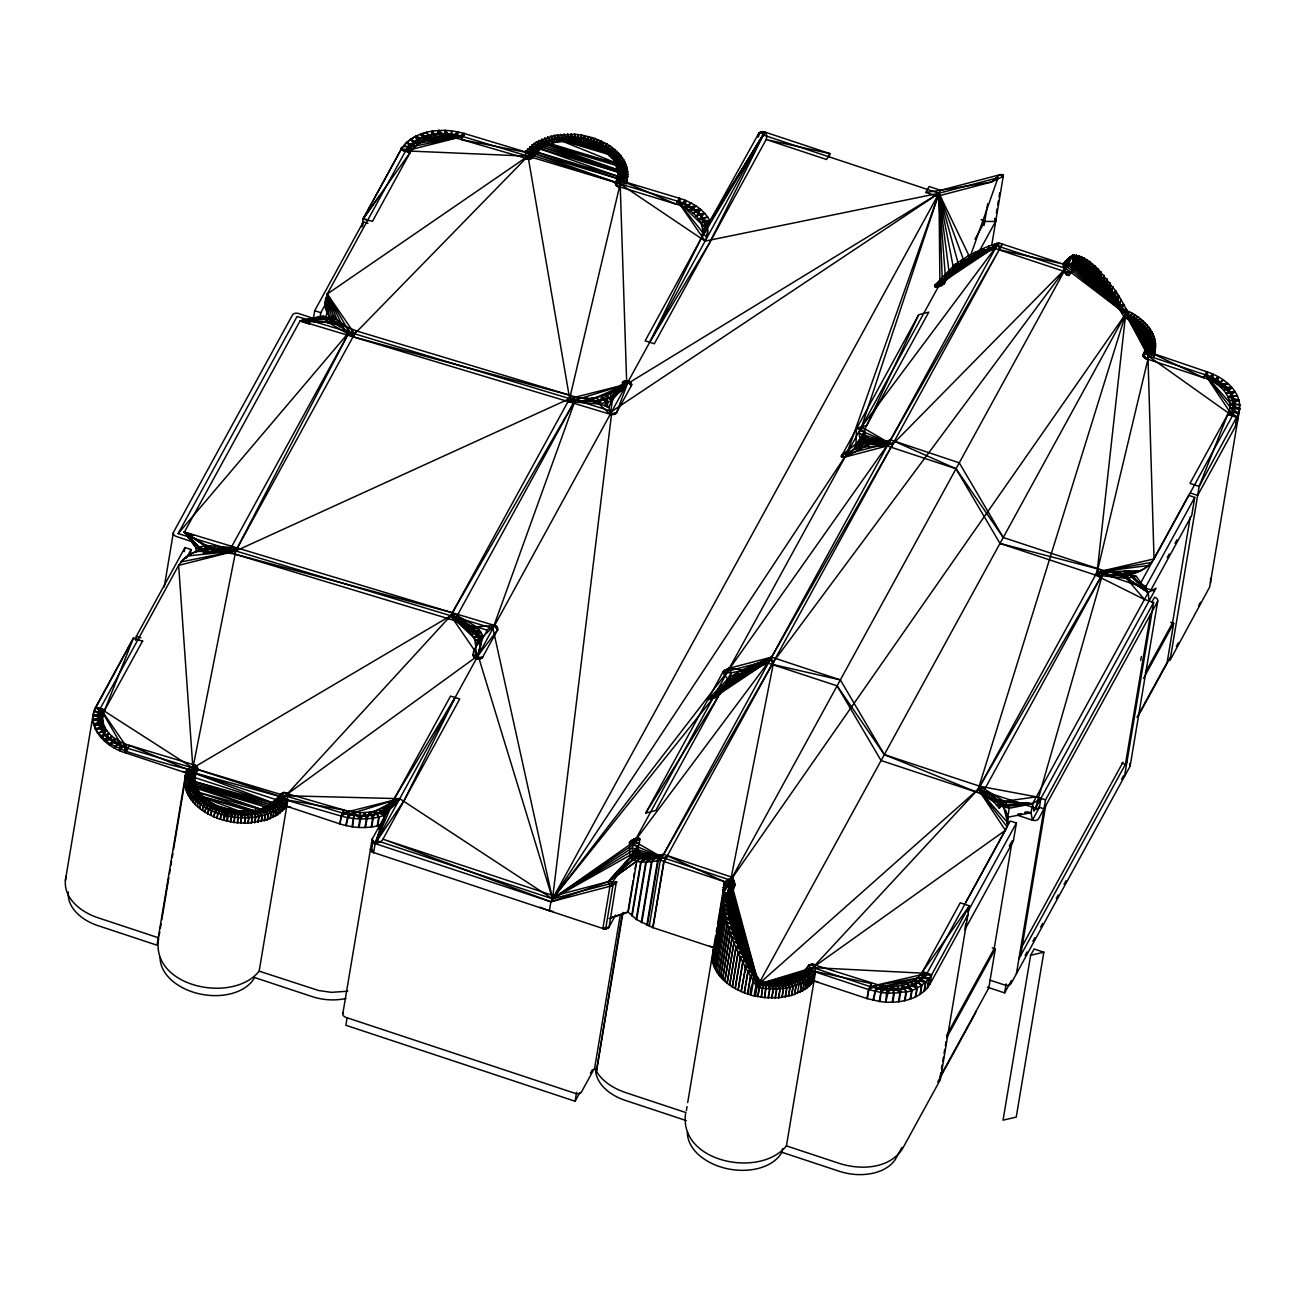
<?xml version="1.0" encoding="UTF-8"?>
<svg xmlns="http://www.w3.org/2000/svg" width="1305" height="1305" viewBox="0 0 1305 1305"><rect width="100%" height="100%" fill="white"/><g stroke="black" fill="none" stroke-linecap="round" stroke-linejoin="round"><path stroke-width="1.5" d="M817.892 981.8L814.026 981.001L805.103 989.369L791.744 995.389L778.791 997.754L764.6 997.591L754.192 995.829L755.905 985.552L755.97 974.623C741.24 948.115 724.764 915.621 734.731 884.904M712.187 959.73L723.215 893.778L1073.167 254.899L1079.48 268.977L1074.243 254.883L1081.356 269.221L1078.762 255.764L1083.346 269.727L1078.99 255.829L1085.417 270.51L1081.519 256.808L1087.554 271.554L1086.608 259.548L1089.773 272.859L1086.853 259.695L1092.04 274.425L1092.22 263.626L1094.373 276.236L1092.481 263.838L1096.722 278.275L1095.368 266.367L1099.12 280.559L1098.288 269.156L1101.518 283.055L1103.916 275.257L1103.932 285.779L1106.868 278.797L1106.346 288.699L1107.129 279.139L1108.744 291.798L1110.066 282.94L1111.126 295.06L1115.579 290.77L1113.475 298.502L1115.84 291.162L1118.646 295.534L1115.775 302.091L1115.84 291.162L1098.027 268.895L1089.381 261.44L1081.29 256.694L1073.167 254.899L1069.676 257.248L1063.02 264.018L1064.13 271.391L1066.054 274.001L1068.811 275.437L1073.02 270.739L1079.48 268.977L1085.417 270.51L1092.04 274.425L1099.12 280.559L1108.744 291.798L1124.045 316.936L1133.409 322.727L1140.244 329.561L1143.686 335.206L1145.774 343.019L1145.382 348.794L1143.066 355.58M290.607 807.077L286.741 806.278L278.047 814.516L267.443 819.719L247.771 823.243L234.15 822.476L223.514 820.225L224.378 808.496C211.753 804.647 198.246 796.246 195.326 782.429C192.227 776.818 199.91 771.043 196.778 766.247M1073.02 270.739L1073.167 254.899L1077.685 269.009M196.468 765.986L194.527 765.007L186.909 769.624L186.338 773L125.737 752.92C107.026 747.7 85.102 728.043 95.657 707.065L133.502 637.998L142.62 641.342M763.148 984.932L758.613 984.117L730.637 880.255L661.945 857.303L632.387 850.86L552.521 898.835L399.721 798.66C387.797 816.995 361.909 818.61 342.628 813.08L127.629 748.32C110.99 744.274 90.812 727.048 100.273 708.452L178.638 565.359C190.579 547.023 216.467 545.425 235.732 550.955L492.964 628.423L552.521 898.835L611.572 883.338L633.317 853.34L632.273 848.005L634.54 841.399L939.926 283.838C952.895 264.311 975.259 253.137 996.89 245.797L1065.745 268.422L1144.485 328.338L1149.884 338.925L1150.194 349.707L1097.13 572.128L978.212 789.231L812.803 967.609C801.743 985.357 777.437 987.983 758.613 984.117C740.343 953.906 720.132 916.289 730.637 880.255L1125.693 313.934C1116.95 298.715 1087.864 244.639 1065.745 268.422L773.783 661.358L661.945 857.303C652.712 858.886 640.2 861.545 633.317 853.34L552.521 898.835L376.754 840.599M98.495 723.737L98.691 712.106L102.133 731.371L100.273 708.452L192.895 767.976L283.886 797.632L450.731 615.715L569.649 398.612L620.169 183.891C634.801 136.65 548.752 121.544 528.019 156.143L354.65 333.852L235.732 550.955L192.895 767.976C178.54 814.532 261.31 829.572 283.886 797.632L191.183 771.956L190.204 780.357L275.322 806.001L190.481 782.494L273.12 807.387L190.97 784.631L265.649 810.878L270.755 808.676L190.97 784.631M187.545 555.946L235.732 550.955C217.119 548.377 194.576 545.881 180.938 561.933L235.732 550.955L349.267 331.959L335.532 323.852L326.968 313.135L327.278 293.984L405.659 150.891C417.6 132.555 443.488 130.957 462.753 136.487L677.752 201.247C694.391 205.277 714.569 222.503 705.124 241.099L620.169 183.891L530.531 152.391L621.881 179.911L620.169 183.891L626.743 384.192C614.818 402.527 588.93 404.142 569.649 398.612L297.067 316.495L178.149 533.598L230.104 549.519L349.267 331.959L327.278 293.984L528.019 156.143L569.649 398.612L235.732 550.955L178.638 565.359L192.895 767.976L191.183 771.956L277.378 804.516L283.886 797.632M195.668 552.39L196.435 547.741L206.288 545.523L208.474 552.015L196.435 547.741L184.38 532.032L206.288 545.523L203.254 553.108L218.718 551.428L234.264 553.956L453.912 620.364L462.492 624.85L471.823 633.773L475.069 640.576L476.863 658.65L480.158 658.748L482.507 657.377L497.548 629.956L497.352 627.411M829.197 157.171L829.801 153.582L764.844 132.05L710.312 221.834L645.11 340.866L649.711 342.253L700.459 239.81C709.006 223.171 690.883 207.723 675.974 204.151L616.596 185.881M93.927 711.241L133.502 637.998L103.47 713.101L93.846 711.323L92.883 720.278L96.749 720.409M223.514 820.225C204.918 815.103 183.255 800.536 184.853 778.857M626.596 182.667L626.775 180.09M808.692 965.455L814.418 964.64L815.527 971.997C801.955 989.174 777.013 991.392 756.965 987.118C738.059 956.108 719.12 918.997 724.65 881.772L732.252 877.303L734.666 885.834M752.088 973.873L758.613 984.117L812.803 967.609L870.109 986.596C889.08 992.665 915.099 991.702 927.007 973.383L1005.388 830.29C1014.784 811.563 994.916 793.88 978.212 789.231L758.613 984.117L754.6 978M1154.093 356.118L1155.414 348.19L1145.708 346.885L1155.039 350.507L1145.382 348.794L1154.99 350.719L1144.877 350.654L1206.848 371.795C1222.883 377.015 1240.892 390.048 1239.668 408.808L1209.702 586.956L1170.047 660.297L1199.148 486.422L1227.76 414.403C1236.259 397.634 1218.43 381.81 1203.455 377.667L1146.296 358.728L1143.131 355.906L1146.296 358.728L1153.897 354.259C1160.928 335.287 1143.62 317.686 1127.341 310.933L1118.646 295.534L1118.026 305.794L1123.817 304.342L1120.212 309.628L1126.411 309.122L1122.333 313.543L1127.341 310.933L756.965 987.118L755.465 996.106M1119.641 302.842L1125.693 313.934L1097.13 572.128C1116.085 578.197 1142.12 577.234 1154.028 558.915L1232.393 415.822C1241.805 397.095 1221.937 379.412 1205.233 374.763L1147.927 355.776L1122.072 307.083M1103.932 285.779L1104.177 275.567M102.638 717.098L92.916 719.447L93.764 724.226L97.598 732.284L109.114 743.426L126.014 751.272C122.556 750.098 216.124 781.467 194.527 765.007L129.407 745.4C115.607 741.648 99.017 729.267 103.47 713.101L95.559 707.261L104.922 709.741L142.718 640.771M529.178 159.373L532.146 158.15L541.379 148.281L555.098 142.343L571.704 140.63L588.686 143.371L603.448 150.189L613.725 160.009L617.983 171.363L617.608 177.072L615.308 183.206L616.286 185.62M251.506 823.031L252.632 810.584C266.399 810.845 274.621 799.312 283.886 792.494M119.522 750.522L119.978 741.599L109.587 743.736L109.392 744.878M1190.307 492.98L1197.647 495.411L1235.476 426.344L1237.075 417.143L1227.76 414.403L1189.981 483.388L1199.148 486.422L1238.657 413.489L1239.668 408.808L1230.028 404.11L1239.032 400.439L1229.408 400.553L1238.918 400.015L1228.119 397.03L1235.117 391.745L1226.194 393.572L1231.985 387.618L1223.666 390.277L1231.643 387.226L1220.55 387.161L1227.744 383.376L1216.929 384.322L1218.609 376.982L1212.851 381.761L1213.079 374.209L1208.381 379.559L1207.158 371.909L1203.455 377.667L1153.897 354.259L1144.191 352.481M1003.235 537.513L956.027 468.756L894.463 441.351L887.253 445.951L844.58 457.142L841.399 456.424L918.655 314.782L928.785 312.123L866.667 425.512C857.646 440.699 880.598 444.173 890.581 439.867L959.273 462.835L1003.235 537.513L1103.753 570.579L1119.25 572.128L1129.494 570.742L1126.46 578.343L1144.452 599.468L1153.62 602.502L1124.519 776.377M1144.452 599.468L1095.515 575.081L999.989 543.435L956.027 468.756L887.253 445.951L879.913 441.237L853.372 449.785L841.627 455.396L841.578 456.815L842.524 457.272L841.627 455.396L865.541 436.229M936.974 287.051L935 286.757L934.869 285.175L954.787 264.621L967.755 256.204L982.208 248.88L988.423 251.131L995.258 248.766L1063.02 264.018L998.504 242.828L988.586 246.221L988.423 251.131C968.75 257.003 954.395 271.685 941.003 285.762M1002.501 174.625L1003.317 175.881L991.751 245.014M477.336 658.748C463.895 654.343 487.042 636.449 486.732 630.005L494.595 625.47L496.226 626.27M237.331 822.868L238.472 811.09L224.378 808.496L218 813.407L217.217 818.137M533.68 155.817L525.263 151.869L464.074 133.436L461.285 139.488L534.887 154.153L527.791 148.786L536.273 152.571L529.667 146.927L537.823 151.054L529.846 146.764L539.52 149.635L533.99 143.534L541.379 148.281L534.202 143.387L543.369 147.041L536.649 141.853L545.49 145.883L539.242 140.451L547.725 144.839L544.609 138.134L550.09 143.893L547.611 137.107L552.537 143.061L550.726 136.242L555.098 142.343L553.94 135.508L557.724 141.756L554.234 135.443L560.432 141.283L557.545 134.872L563.189 140.924L560.922 134.448L565.995 140.695L564.364 134.17L568.85 140.597L571.019 134.089L571.704 140.63L571.345 134.105L574.591 140.777L574.852 134.285L554.234 135.443L536.649 141.853L525.263 151.869L526.404 159.096L528.721 159.406L529.618 159.324L461.285 139.488C444.043 134.497 420.846 135.916 410.21 152.391L363.214 218.588L361.811 226.94M764.6 997.591L766.394 982.029L760.26 981.115L755.97 974.623C755.203 979.207 744.764 996.025 754.192 995.829M753.099 981.164L753.719 970.92L747.928 972.372L744.486 992.86L750.783 994.948M368.663 220.724L363.165 218.897L401.173 149.325L410.21 152.391L372.431 221.361L363.214 218.588L401.059 149.504C411.287 132.849 433.309 128.95 451.367 130.859L450.943 137.335L457.81 131.887L464.074 133.436L463.797 135.067M814.026 981.001L866.993 998.553L879.929 1001.555L881.87 986.009L812.575 964.281L808.953 965.227L803.032 972.519L793.146 978.571L780.488 981.866L766.394 982.029L764.926 997.624M995.128 218.653L995.552 221.491L979.125 251.49M203.645 552.977L205.146 545.669L184.38 532.032L494.595 625.47L497.548 629.956L475.95 658.34M1076.005 269.319L1073.167 254.899L1071.715 271.848L1064.13 271.391L999.32 249.907L998.504 242.828L660.314 860.272L649.286 926.224M626.971 176.387L627.721 171.559L617.738 169.438L627.411 169.193L617.298 167.513L626.873 166.844L616.678 165.605L626.09 164.512L615.862 163.712L624.018 160.124L614.883 161.836L622.599 157.889L613.725 160.009L621.001 155.703L612.404 158.215L620.837 155.507L610.903 156.486L619.01 153.386L609.256 154.806L616.988 151.331L607.461 153.191L614.769 149.357L605.52 151.641L610.087 145.85L603.448 150.189L609.843 145.703L601.246 148.803L604.574 142.588L598.913 147.514L601.605 141.119L596.499 146.323L601.328 140.989L593.971 145.23L598.245 139.668L591.361 144.251L595.064 138.477L588.686 143.371L588.734 136.568L585.945 142.62L585.325 135.769L583.156 141.968L584.999 135.704L580.317 141.446L581.541 135.084L578.36 134.627L577.462 141.054L574.852 134.285L578.05 134.594L577.462 141.054L581.541 135.084L595.064 138.477L609.843 145.703L620.837 155.507L626.172 164.724L627.64 176.436L626.155 182.26L618.537 186.86L616.025 185.343M615.503 182.602L615.797 185.065L618.537 186.86L615.503 182.602L626.155 182.26L679.367 198.278C691.895 202.177 704.553 209.534 710.312 221.834L701.911 236.466M1108.744 291.798L1109.805 282.581M103.389 713.672L93.03 715.124L65.38 880.369C63.782 899.292 82.019 912.587 98.152 917.807L158.753 937.887C149.488 986.923 232.779 1004.361 259.157 971.148L287.801 800.014L286.66 792.771L283.446 792.543L344.096 810.062C361.338 815.054 384.535 813.635 395.17 797.176L455.135 697.506L459.719 699.023L382.969 839.164C381.191 843.291 370.93 845.689 372.153 839.213L450.519 696.12L455.135 697.506L404.305 800.177L375.139 843.552L373.622 852.557L603.334 928.654L608.685 927.627L615.666 915.05M97.793 719.805L98.691 712.106L99.947 727.603M195.456 774.795L185.767 773.343L195.456 774.795C176.501 770.048 188.034 792.363 194.054 798.481C202.177 807.143 213.27 812.477 224.639 815.38C246.09 820.519 273.088 818.398 287.801 800.014L344.096 810.062L341.306 816.114L340.001 823.912C353.231 828.104 367.814 828.985 381.174 824.874M354.65 333.852L327.278 293.984L324.815 305.337L326.968 313.135M325.516 309.269L327.278 293.984L344.226 329.627M394.436 805.25L399.721 798.66L285.045 795.724L478.103 655.567C486.683 639.026 470.926 622.828 456.114 617.608L575.293 400.031L626.743 384.192L938.98 193.254L998.031 177.757L969.876 257.542L996.89 245.797L861.561 426.931C851.513 444.238 877.776 447.697 888.966 442.835L892.685 444.271L1065.745 268.422M622.925 173.647L535.686 147.367L532.065 150.63L622.436 177.855L622.925 173.647L537.742 145.866L622.86 171.51L622.094 167.236L542.309 143.191L622.86 171.51L539.944 144.48M1210.534 583.123L1210.616 578.311M969.876 257.542L938.98 193.254L611.882 411.336L552.521 898.835L632.273 848.005L661.945 857.303L654.572 858.592M935.489 286.986L934.641 285.73M1063.852 262.892L1064.13 271.391L1068.811 275.437L1064.13 271.391L1065.533 260.951M631.555 385.089C631.816 382.039 627.982 380.587 625.421 380.978C612.241 395.333 590.969 403.066 571.117 395.594L353.035 336.804L328.436 322.498L323.461 315.826L300.052 320.851L611.18 414.533L616.286 413.13L631.326 385.709L627.819 381.093M370.441 848.674L371.093 850.909L373.622 852.557L370.669 848.071L371.354 851.203L373.622 852.557L370.669 848.071M756.965 987.118L758.27 978.212L755.905 985.552M1065.663 273.561L1064.13 271.391L1065.696 260.788M726.559 686.593L727.766 679.089L731.224 672.809L755.726 667.948L768.237 663.234L837.109 685.843L884.317 754.616L981.36 794.027L993.529 801.629L999.353 808.333L1004.295 801.368L1036.349 796.833L1045.517 799.867L1153.62 602.502M613.856 391.386L610.251 414.289L616.466 412.853L628.357 381.239L629.173 381.549M98.658 710.018L95.657 707.065L104.824 710.312M93.569 724.275L102.573 720.605M103.177 724.161L93.683 724.715L97.484 724.487M95.118 728.679L104.596 726.901L93.764 724.226M95.314 729.104L104.596 726.901M97.484 732.97L106.537 730.262L100.599 737.097M97.745 733.394L106.537 730.262L95.412 728.516M100.942 737.488L109.098 733.459L104.433 740.979M104.857 741.338L112.23 736.444L104.596 740.017M108.919 744.551L115.868 739.168L105.02 740.359M113.975 747.749L119.978 741.599L114.497 748.042M135.655 640.331L136.324 636.334L184.967 547.529L191.085 549.552L190.073 555.538M120.076 750.767L124.464 743.654L125.443 752.822M125.737 752.92L129.407 745.4L195.962 772.952L185.816 773.131L157.253 943.743M164.251 586.973L173.337 532.685M184.299 551.526L184.967 547.529M199.013 547.594L184.38 532.032L205.603 546.42M199.583 547.464L184.38 532.032M204.999 546.501L205.146 545.669M206.141 546.371L206.288 545.523L237.363 547.986L234.264 553.956L452.362 612.746L476.945 627.053L486.732 630.005M184.674 781.434L185.261 777.764L195.016 778.596L185.392 775.643L195.146 776.687L185.424 775.431M185.196 776.736L186.909 769.624L196.647 771.125M159.079 935.881L159.765 931.852M160.433 927.822L161.102 923.81M161.771 919.78L168.834 877.564M169.52 873.534L170.188 869.521M170.857 865.492L171.526 861.479M172.211 857.45L172.88 853.437M173.549 849.408L185.995 775.007M184.755 783.799L185.326 780.096L195.081 780.504L185.245 777.976L195.016 778.596M185.033 785.985L185.62 782.462L195.326 782.429L186.142 784.811L185.604 788.595M185.065 786.197L185.653 782.674L195.326 782.429L185.343 780.325L195.081 780.504M186.354 790.977L186.892 787.143L196.386 786.263L187.855 789.46L187.349 793.342M188.426 795.479L189.046 791.744L197.202 788.155L187.855 789.46M188.54 795.691L189.176 791.956L198.181 790.031L190.465 793.978L189.959 797.991M191.427 800.047L192.063 796.164L199.339 791.858L190.465 793.978M191.574 800.242L192.227 796.36L200.66 793.652L192.063 796.164M193.222 802.232L193.89 798.301L202.161 795.381L192.227 796.36M193.401 802.428L194.054 798.481L202.161 795.381M195.212 804.369L195.897 800.356L203.808 797.061L194.054 798.481M195.407 804.565L196.076 800.536L203.808 797.061M197.61 806.621L198.083 802.33L205.603 798.676L196.076 800.536M199.747 808.399L200.448 804.223L207.544 800.226L202.976 806.017L202.275 810.291M199.975 808.578L200.676 804.386L207.544 800.226L198.295 802.51L205.603 798.676M202.503 810.454L203.221 806.18L209.616 801.694L202.976 806.017M204.934 812.069L205.668 807.713L211.818 803.064L203.221 806.18M205.195 812.216L205.913 807.86L211.818 803.064M207.756 813.733L208.49 809.279L214.151 804.353L205.913 807.86M208.017 813.88L208.767 809.426L214.151 804.353M210.692 815.282L211.459 810.748L216.565 805.544L213.759 816.718M210.97 815.429L211.736 810.878L216.565 805.544L208.767 809.426M214.036 816.848L214.819 812.199L219.093 806.637L214.526 812.085M216.924 818.023L217.707 813.292L221.703 807.616L214.819 812.199M220.186 819.197L220.985 814.369L224.378 808.496L221.279 814.467L220.48 819.295M223.824 820.307L227.119 809.247L226.907 821.106M227.217 821.188L229.908 809.899L231.213 816.734L230.349 821.84M313.363 318.681L314.701 310.688L363.345 221.866L367.928 223.383M230.675 821.905L232.747 810.421L231.213 816.734M233.823 822.427L235.601 810.813L238.211 817.582M234.15 822.476L235.601 810.813L231.523 816.8M319.807 318.697L320.802 312.711L325.679 303.82M237.641 822.9L238.472 811.09L252.632 810.584L258.83 816.424L257.852 822.199M323.363 316.463L336.119 318.991L347 327.131L356.428 330.932L571.117 395.594L568.034 401.565L599.109 404.028L611.36 401.075L628.357 381.239L629.565 381.761M328.289 323.346L333.395 315.5L331.829 318.355L324.602 317.816L324.766 318.926L328.224 319.072M324.766 318.926L331.829 318.355L327.963 323.02M240.821 823.145L241.36 811.237L241.148 823.161M325.728 320.165L331.829 318.355L327.62 322.629M244.312 823.276L245.226 817.811L244.214 811.27L242.045 817.778M244.639 823.276L245.552 817.811L244.214 811.27L248.7 817.697L247.771 823.243M248.097 823.227L249.027 817.68L247.069 811.172L252.142 817.419L251.196 823.047M254.557 822.705L255.519 816.995L252.632 810.584L255.829 816.963L254.867 822.672M258.162 822.15L259.124 816.375L255.34 810.111L262.044 815.707L261.065 821.546M342.35 325.679L342.562 324.456L328.436 322.498L300.052 320.851L324.602 317.816M261.359 821.481L262.338 815.641L260.527 808.806L268.178 813.831L267.182 819.801M362.676 225.863L363.345 221.866M264.181 820.747L265.176 814.842L260.527 808.806L265.453 814.76L264.458 820.666M267.443 819.719L268.455 813.733L262.974 807.974L271.065 812.689L270.053 818.724M270.314 818.61L271.326 812.575L267.574 805.984L274.066 811.286L273.039 817.37M272.794 817.485L273.822 811.416L267.574 805.984M275.388 816.131L276.415 810.014L269.711 804.842L274.066 811.286M275.616 816L276.644 809.883L269.711 804.842L278.862 808.48L277.818 814.646M278.047 814.516L279.074 808.35L271.685 803.586L281.13 806.849L273.544 802.249L281.325 806.702L280.086 813.048M282.174 811.335L283.218 805.103L275.241 800.813L281.325 806.702M282.353 811.172L283.397 804.94L275.241 800.813L285.11 803.26L276.791 799.296L285.273 803.081L284.066 809.508M285.762 807.583L286.953 801.139L278.177 797.714L285.273 803.081M404.648 151.07C393.099 147.775 411.254 142.881 412.233 149.814M403.702 145.85L412.331 149.227L406.736 142.376L403.424 146.209M406.687 142.718L414.876 147.025M407.046 142.392L410.716 139.211L418.089 144.561M411.075 139.341L418.204 143.909L415.333 136.487L410.651 139.619M410.113 152.946L401.059 149.504M426.115 139.912L420.406 134.79L421.042 134.007L426.115 139.912L415.822 136.242L415.251 136.96M421.809 142.441L415.822 136.242M420.944 134.594L426.148 132.441L430.65 138.509L432.151 131.201L435.495 137.547L438.431 130.533L440.552 137.025L439.067 130.484L445.723 136.96L445.511 130.435L450.943 137.335L452.003 130.94L457.81 131.887L456.114 138.183L464.074 133.436M432.151 131.201L432.624 131.952M438.268 131.495L438.431 130.533M438.904 131.479L439.067 130.484M444.695 131.528L444.875 130.418L445.723 136.96M445.331 131.577L445.511 130.435M340.001 823.912L341.013 816.033L344.096 810.062M345.629 825.494L349.283 811.384L341.306 816.114L278.177 797.714L286.806 801.319M346.249 825.641L349.283 811.384M464.107 135.165L464.384 133.518L461.285 139.488M352.024 826.75L354.438 812.216L359.87 819.132L358.483 827.419M352.644 826.832L354.438 812.216L347.57 817.68L341.306 816.114M359.12 827.452L360.506 819.149L359.658 812.607L359.87 819.132L373.23 818.349L384.877 815.348L379.282 809.638L384.339 815.543L383.752 819.083M364.911 827.517L366.314 819.067L364.829 812.542L360.506 819.149M365.531 827.5L366.95 819.034L369.886 812.004L373.23 818.349L371.795 826.962M371.191 827.044L372.626 818.447L369.886 812.004M342.84 1013.561L372.153 839.213L375.139 843.552L550.889 901.804L610.446 886.16L616.629 882.017L608.13 881.707L554.136 895.883L382.969 839.164L550.889 901.804L608.13 881.707L645.274 855.003L652.892 855.705L663.56 854.335L732.252 877.303L734.552 883.208L734.454 886.552L732.252 877.303L724.177 883.028M371.99 851.741L373.622 852.557L371.354 851.203L372.839 842.296L372.153 839.213M377.21 825.983L378.662 817.256L374.731 811.041L373.23 818.349M377.781 825.853L379.233 817.109L374.731 811.041L384.339 815.543M347.048 1018.079L345.858 1025.273L575.097 1101.241L579.893 1092.497M378.825 829.376L379.494 825.364M626.938 172.472L627.444 169.405L617.738 169.438M626.106 184.136L626.694 180.808L617.102 178.916L627.248 178.736L617.608 177.072L627.297 178.54L617.918 175.18L627.803 174.12L618.048 173.288L627.738 171.771L617.983 171.363L627.721 171.559M626.775 180.302L627.819 173.891L618.048 173.288M626.465 183.418L627.672 176.224L617.918 175.18L627.64 176.436M605.096 406.279L605.683 402.788L601.752 396.573L600.251 403.881L596.907 397.536L599.109 404.028L610.251 414.289L608.897 406.981L617.412 388.678L628.357 381.239L629.956 382.006M605.667 406.149L606.254 402.658L601.752 396.573L607.983 402.119L607.102 407.388M610.773 404.615L611.36 401.075L606.287 395.17L607.983 402.119M553.255 911.559L549.389 910.792L550.889 901.804L940.611 190.302L999.663 174.805L1002.974 174.854M603.807 928.752L602.877 928.524L609.941 886.307L608.13 881.707L637.688 848.495C640.69 840.192 640.983 835.037 632.142 840.224M575.097 1101.241L576.614 1092.236M343.068 1012.957A4.894 3.279 9.5 0 0 346.037 1017.427L575.293 1093.394A4.894 3.279 9.5 0 0 581.492 1091.959L594.672 1067.914L620.25 915.082M622.273 913.696L596.434 1071.275L623.023 912.423M715.629 935.734L713.623 947.724L652.728 927.545L636.677 919.601L627.884 911.82L633.088 880.712M633.741 876.83L634.393 872.931M635.046 869.048L635.698 865.15M631.685 840.518L629.483 842.72L629.809 857.956L636.742 861.365L628.227 912.211L609.158 918.541M758.026 137.172C757.357 129.146 769.379 129.831 766.182 139.505L654.294 343.77L649.711 342.253L709.708 242.616L764.844 132.05L762.479 131.756M758.694 136.373L759.282 132.833L764.844 132.05L375.139 843.552L374.258 843.226M631.718 915.702L640.706 862.018L645.274 855.003L640.086 852.54L637.688 848.495M632.126 916.061L641.179 862.05L648.813 855.574L640.706 862.018L636.742 861.365M636.204 919.275L645.763 862.197L652.892 855.705L640.706 862.018M636.677 919.601L646.285 862.181L652.892 855.705M641.261 922.472L651.407 861.822L657.459 855.379L657.573 860.876L646.791 925.245M641.783 922.765L651.994 861.74L657.459 855.379L646.285 862.181L641.179 862.05M647.362 925.49L658.193 860.762L662.418 854.596L657.573 860.876L646.285 862.181M652.728 927.545L663.756 861.594L667.442 855.819L724.65 881.772L717.636 923.744M653.022 927.643L664.049 861.692L667.442 855.819L657.573 860.876M730.229 678.682L731.224 672.809L729.397 668.209L724.471 670.639M686.365 1110.604L687.034 1106.575M687.702 1102.562L713.28 949.73M716.298 931.737L716.967 927.741M744.486 992.86C730.18 987.379 715.548 976.809 712.334 960.92L723.247 895.344L731.436 904.381L723.215 893.778L732.79 890.63L732.252 877.303L724.112 883.24M712.873 963.318L723.476 899.39L731.648 907.693L723.916 903.615L713.639 965.7M714.618 968.082L724.536 908.019L732.529 914.789L723.965 904.006L732.007 911.167L723.916 903.615M715.711 970.202L725.352 912.587L733.198 918.524L726.347 917.285L717.244 972.714M715.825 970.414L725.433 913.011L733.198 918.524L724.601 908.443L732.529 914.789M718.696 974.77L727.521 922.113L734.976 926.322L728.859 927.007L720.507 976.972M718.859 974.966L727.635 922.553L734.976 926.322L726.445 917.725L734.014 922.374L726.347 917.285M720.686 977.168L728.989 927.463L736.085 930.335L728.859 927.007M722.497 979.093L730.376 931.998L737.341 934.413L728.989 927.463M722.693 979.288L730.523 932.455L737.341 934.413M724.683 981.148L732.056 937.039L738.712 938.54L730.523 932.455M724.879 981.344L732.219 937.496L738.712 938.54M727.032 983.122L733.899 942.096L740.229 942.683L735.873 947.185L729.544 985.014M727.244 983.301L734.062 942.569L740.229 942.683L732.219 937.496M729.789 985.177L736.069 947.642L741.844 946.843L735.873 947.185M732.219 986.792L737.994 952.242L743.589 950.986L736.069 947.642M732.464 986.939L738.206 952.699L743.589 950.986M735.025 988.456L740.245 957.266L745.432 955.097L742.627 962.242L737.977 990.006M735.286 988.603L740.457 957.723L745.432 955.097L738.206 952.699M738.255 990.152L742.839 962.698L747.39 959.159L741.028 991.441M741.322 991.572L745.334 967.592L749.413 963.172L745.106 967.152M744.209 992.746L747.683 971.948L751.533 967.087L745.334 967.592M747.455 993.921L750.359 976.629L753.719 970.92L750.603 977.037L747.765 994.019M751.093 995.03L753.344 981.572L755.97 974.623M754.502 995.911L758.27 978.212M757.634 996.563L760.26 981.115M757.944 996.629L760.685 981.213L759.135 987.575M761.109 997.15L763.539 981.686L766.117 988.603M761.435 997.199L763.539 981.686L759.445 987.64M855.835 449.36L856.488 428.268L866.667 425.512L918.655 314.782M855.998 449.589L856.814 443.488L864.611 431.482L856.488 428.268L865.248 428.66M856.227 449.817L857.222 443.879L867.107 438.072L858.902 444.956L858.25 448.871M859.098 449.475L859.767 445.511L869.375 439.508L858.902 444.956M768.107 997.868L769.607 988.88L769.265 982.257L773.098 989.011L771.598 997.999M768.417 997.885L769.934 988.896L769.265 982.257M771.908 997.999L774.942 982.322L779.982 988.782L778.481 997.77M775.056 997.966L776.557 988.978L774.942 982.322L776.883 988.962L775.366 997.95M778.791 997.754L780.292 988.75L777.747 982.159L783.343 988.44L781.842 997.428M782.152 997.395L783.653 988.391L780.488 981.866L786.638 987.934L785.137 996.922M785.431 996.873L786.931 987.885L783.179 981.458L789.851 987.281L788.351 996.286M788.644 996.204L790.145 987.216L788.351 980.251L793.244 986.401L791.744 995.389M791.466 995.47L792.967 986.482L788.351 980.251M794.468 994.524L795.968 985.536L790.797 979.468L793.244 986.401M794.729 994.443L796.229 985.438L793.146 978.571L801.58 983.22L800.079 992.208M797.339 993.448L799.1 984.345L793.146 978.571L798.839 984.443M800.324 992.094L801.825 983.105L795.381 977.576L804.174 981.866L802.673 990.854M802.901 990.723L804.402 981.735L797.502 976.45L806.604 980.381L805.103 989.369M805.316 989.239L806.816 980.234L801.335 973.922L809.067 978.62L807.567 987.624M807.371 987.771L808.872 978.783L801.335 973.922M809.459 986.058L810.96 977.054L803.032 972.519L809.067 978.62M687.409 1132.202A49.003 32.723 9.5 0 0 727.521 1168.758A49.003 32.723 9.5 0 0 781.891 1152.266L782.494 1148.677M809.638 985.895L811.139 976.89L803.032 972.519L812.852 975.243L804.565 971.018L813.015 975.063L811.351 984.231M813.048 982.306L814.695 973.138L805.952 969.436L813.015 975.063M685.549 1113.866C678.959 1162.233 759.999 1178.676 786.426 1145.888L815.527 971.997L808.268 965.994L809.263 965.015M984.084 225.439L987.722 203.694M989.288 245.96L988.423 251.131L995.617 243.709L994.067 249.108L996.302 243.48L995.258 248.766M996.367 212.927L997.036 208.898M997.721 204.885L998.39 200.856M999.059 196.843L999.728 192.814M866.993 998.553L868.494 989.549L871.577 983.579L805.952 969.436L814.548 973.318M867.287 998.635L868.787 989.647L871.577 983.579M872.898 1000.234L876.732 985.047L868.787 989.647L815.527 971.997L807.175 967.788M873.518 1000.38L876.732 985.047M786.426 1145.888L839.392 1163.424C860.403 1170.177 889.325 1169.133 902.489 1148.775L940.334 1079.708L969.419 905.817L931.476 975.096L922.472 971.768L960.252 902.783L969.419 905.817L922.472 971.768C914.25 985.226 896.339 987.983 881.87 986.009L879.293 1001.473M879.929 1001.555L885.769 1002.142L887.074 986.531L881.43 992.567L868.787 989.647M885.769 1002.142L887.906 993.187L887.074 986.531M886.389 1002.175L892.18 1002.24L893.697 993.252L892.229 986.596L887.906 993.187L881.43 992.567M892.816 1002.224L894.317 993.219L892.229 986.596C902.881 999.891 924.201 986.303 931.476 975.096L920.368 974.917L928.883 978.881L927.382 987.869C918.769 997.966 905.017 1001.783 892.18 1002.24M898.46 1001.767L899.961 992.762L897.269 986.188L900.581 992.697L899.063 1001.685M904.479 1000.707L905.996 991.718L902.081 985.324L900.581 992.697M905.05 1000.576L906.567 991.588L902.081 985.324L911.657 990.12L910.14 999.108M910.678 998.929L912.179 989.94L906.616 984.019L916.86 987.999L915.343 996.987M915.833 996.759L917.333 987.755L914.495 980.169L925.555 982.322L924.038 991.311M920.009 994.377L921.509 985.373L914.495 980.169L921.934 985.096L920.433 994.084M924.397 991.001L925.914 981.996L917.709 977.69L928.883 978.881M927.382 987.869L929.176 978.522L920.368 974.917M927.676 987.51L929.976 984.084L931.591 974.9L922.472 971.768M940.807 1072.824L940.155 1076.723L988.798 987.918L995.323 948.947L992.257 947.919M941.46 1068.926L942.112 1065.043M942.765 1061.144L943.417 1057.246M944.07 1053.347L944.722 1049.448M945.375 1045.55L946.027 1041.651M965.064 927.839L965.733 923.842M966.401 919.846L967.07 915.849M1006.726 823.276L1009.238 808.252L1007.819 805.805L1004.295 801.368L979.843 786.263L884.317 754.616L840.355 679.921L771.581 657.133L729.397 668.209L722.709 672.499L645.698 813.129L655.811 810.47L717.929 697.082C729.984 677.116 754.306 671.031 771.581 657.133L772.315 664.375L840.355 679.921M1012.24 840.632L994.182 948.556L946.5 1035.599M965.521 902.717L1010.282 821.008L1016.399 823.031L1013.381 841.024L964.738 929.829M1151.924 601.964L1154.566 597.152A4.894 3.279 9.5 0 1 1157.519 601.638L1038.601 818.724A4.894 3.279 9.5 0 1 1032.402 820.176L1031.064 812.738L1032.271 805.544M987.428 987.184L1004.622 992.893L1006.122 983.888M1017.59 815.266L1032.402 820.176L1039.433 807.338L1040.933 798.35L1032.565 803.733L1009.238 808.252L996.645 804.745L1004.295 801.368L1032.565 803.733L1148.237 592.552L1156.067 588.163L1033.903 811.188L1032.565 803.733L1004.622 801.694L999.19 808.04M1016.416 973.742L1045.517 799.867M1020.559 955.798L1045.631 805.903M1030.64 955.276L1003.039 1120.163L1016.236 1117.096L1043.821 952.21L1034.082 948.98L1030.64 955.276L1043.821 952.21M1154.305 346.673L1155.17 341.045L1145.105 339.088L1153.946 336.494L1144.485 337.147L1153.881 336.266L1143.686 335.206L1152.886 333.901L1142.707 333.281L1150.406 329.464L1141.565 331.405L1150.276 329.268L1140.244 329.561L1148.661 327.017L1138.759 327.767L1146.834 324.815L1137.128 326.022L1144.828 322.694L1135.334 324.341L1142.625 320.639L1133.409 322.727L1137.96 316.968L1131.337 321.193L1137.732 316.805L1129.151 319.741L1132.479 313.526L1126.851 318.387L1129.543 311.96L1124.437 317.115L1129.265 311.83L1124.045 316.936M1154.289 350.849L1155.48 343.443L1145.774 343.019L1155.202 341.274L1145.529 341.062L1155.17 341.045M1153.832 356.396L1155.561 345.825L1145.839 344.96L1155.414 348.19M1145.447 590.186L1146.116 586.19L1194.76 497.384L1188.643 495.345L1139.999 584.167M1140.7 660.444L1141.369 656.448M1150.488 614.459L1125.416 764.355L1121.745 763.131M1130.163 765.904L1157.747 601.018M1190.274 516.976L1172.543 622.909L1145.301 672.646M1170.634 622.273L1173.684 623.284L1167.176 662.255L1137.014 717.326M1194.76 497.384L1191.759 515.361L1150.896 589.974M1239.146 408.465L1239.717 404.436L1230.028 404.11L1239.75 404.86M1235.476 426.344L1238.657 413.489L1229.212 411.042L1237.075 417.143M1112.708 286.578L1111.126 295.06L1112.969 286.953M387.177 805.658L385.318 815.152L375.139 843.552L372.349 841.709M614.198 391.19L612.339 400.684L606.287 395.17L611.898 400.88M730.637 880.255L773.783 661.358L769.95 660.102L727.782 671.178L552.521 898.835L478.103 655.567L450.731 615.715L192.895 767.976M199.127 546.909L204.803 550.253L205.75 545.588M726.2 686.903L727.766 679.089L734.275 674.603L741.974 669.987L771.581 657.133L767.046 663.576M953.221 272.435L954.787 264.621L961.606 265.551L961.296 260.135L966.467 262.24L961.915 259.728L971.67 259.091L974.541 252.534L977.135 256.155L975.21 252.175L982.747 253.48L982.208 248.88L988.586 246.221M65.38 880.369L66.343 876.112M325.712 297.638L324.815 305.337L327.278 293.984L339.626 326.919M478.103 655.567L480.583 644.213L478.429 636.416L456.114 617.608L465.771 622.648L473.372 629.059L456.114 617.608L476.243 632.648M479.685 651.913L480.583 644.213L450.731 615.715L478.429 636.416M994.867 218.359L995.552 221.491L984.769 221.426L981.115 219.648M841.399 456.424L841.627 455.396L845.069 457.027L875.818 441.106M1003.268 175.196L999.663 174.805L991.36 182.048L940.611 190.302L929.144 186.501L925.898 192.422L937.365 196.223L991.36 182.048L1003.105 176.436L1001.849 174.527M580.317 141.446L581.851 135.133M1067.213 274.996L1064.13 271.391L1067.408 259.124M185.816 773.131L186.37 771.076L195.962 772.952L186.436 770.864M1063.999 262.713L1064.13 271.391L1069.056 275.322L1064.13 271.391L1067.588 258.961M1154.436 591.116L1102.741 573.711L1035.534 808.219L983.579 791.27L1102.741 573.711C1118.271 576.712 1136.003 575.88 1148.743 565.473L1097.13 572.128L1114.34 575.391L1140.962 570.611L1097.13 572.128L1154.028 558.915L1147.927 355.776L1232.393 415.822L1205.233 374.763L1230.599 392.56L1234.807 408.334L1205.233 374.763L1233.975 412.168M934.641 286.219L938.393 286.774L944.396 283.332L938.899 286.627L934.608 285.974L949.844 275.877L954.787 264.621L957.152 268.977M713.15 948.98L712.334 960.92M1237.156 422.477L1238.217 413.424M1153.897 354.259L1143.278 354.34L1146.296 358.728L1143.05 355.254L1143.229 356.216M763.229 135.019L938.98 193.254L861.561 426.931L888.966 442.835L1000.788 246.906L665.681 858.739M384.877 815.348L375.139 843.552L371.876 840.126L372.839 842.296M616.188 389.64L612.339 400.684L610.463 393.36M227.739 816.098L229.908 809.899M649.45 858.951L661.945 857.303L632.99 844.841L552.521 898.835L846.684 454.075L938.98 193.254L705.124 241.099L677.752 201.247C691.813 208.05 712.139 218.375 706.69 237.445L677.752 201.247L707.587 229.745L700.394 214.591L683.135 203.14L692.776 208.18M492.964 628.423L575.293 400.031C593.514 403.457 615.52 400.668 626.743 384.192L569.649 398.612M845.069 457.027L853.372 449.785L856.814 443.488L867.107 438.072L856.994 443.684L864.122 446.963L887.253 445.951L889.439 440.128M456.114 138.183L458.43 132.001M1115.775 302.091L1118.385 295.142M1070.54 273.202L1064.13 271.391L1069.48 257.395M1071.943 255.65L1064.13 271.391L1069.676 257.248M1001.473 174.511L999.663 174.805L1003.105 176.436L1003.333 175.392M585.945 142.62L588.425 136.487M390.407 803.13L385.318 815.152L379.282 809.638M1129.102 570.856L1126.982 578.294L1148.237 592.552L1149.036 600.985M395.17 797.176L375.139 843.552L371.925 839.816M731.224 672.809L722.709 672.499L724.895 670.313L722.709 672.499L727.766 679.089L722.823 690.345L707.848 699.643L717.929 697.082L645.698 813.129M1002.11 243.839L999.32 249.907L1002.419 243.937M224.33 815.299L227.119 809.247M1064.13 271.391L1071.731 255.78M1121.142 299.661L1118.026 305.794L1121.387 300.085M772.315 664.375L775.398 658.405M591.785 137.416L588.686 143.371L592.078 137.498M393.066 800.324L385.318 815.152L383.458 807.828M321.405 316.838L300.019 320.981L184.364 532.163L196.337 548.377L201.329 550.025M186.224 558.426L191.085 549.552M324.602 318.257L327.522 312.939M975.031 239.206L984.769 221.426M590.415 1073.281L592.34 1069.774M967.739 911.836L1016.399 823.031M967.919 914.821L929.976 984.084M1009.32 845.966L1011.261 842.41M1167.257 557.61L1169.198 554.07M1175.038 543.402L1176.98 539.846M946.68 1037.752L995.323 948.947M1143.539 678.355L1173.684 623.284M901.902 1147.454L896.111 1158.057A44.925 29.999 9.5 0 1 839.213 1171.254L781.891 1152.266M937.708 1082.09L974.476 1014.964A44.925 29.999 9.5 0 0 976.058 1011.293M1137.634 717.081L1170.536 657.019M1176.343 646.432L1178.268 642.892M1198.594 605.797L1200.535 602.258M1020.738 948.849L1123.001 762.153M1018.928 958.751L1127.031 761.386M1004.622 992.893L1011.457 980.43M1025.094 955.521L1027.051 951.965M1032.891 941.28L1034.849 937.724M1040.689 927.039L1042.646 923.483M1056.283 898.574L1058.241 895.018M1064.081 884.333L1066.038 880.777M1121.582 779.346L1123.54 775.79M700.459 239.81L764.844 132.05L758.613 133.632L709.969 221.051L700.785 222.649L710.312 221.834L702.645 233.073M769.95 660.102L892.685 444.271L888.868 442.999L846.684 454.075M333.558 315.794L336.119 318.991L328.436 322.498L347 327.131L353.035 336.804L356.428 330.932M626.628 181.004L617.102 178.916L675.974 204.151L679.367 198.278M448.969 618.619L575.293 400.031L611.882 411.336M891.07 447.224L894.463 441.351M1203.455 377.667L1206.848 371.795M1102.741 573.711L976.45 792.135L881.071 760.538L837.109 685.843M723.068 892.571L732.252 877.303L733.541 879.913M723.052 892.359L732.252 877.303L734.421 882.572M125.72 751.174L129.407 745.4M218 813.407L221.703 807.616M675.974 204.151L679.677 198.376L680.916 205.896L685.631 200.497L685.419 207.968L695.793 205.815L689.513 210.382L700.361 209.192L693.167 213.106L700.785 209.55L696.283 216.108L704.651 213.286L698.844 219.305L709.969 221.051L764.844 132.05L760.685 132.066M761.663 663.071L769.868 660.265L634.54 841.399L552.521 898.835L712.922 698.306C725.89 678.779 748.254 667.605 769.868 660.265L773.783 661.358M608.13 881.707L633.056 860.125L645.274 855.003L608.13 881.707L630.201 858.347L640.086 852.54L629.972 858.152L608.13 881.707L640.086 852.54L629.809 857.956L637.59 845.95L629.483 842.72L632.631 839.931M747.928 972.372L751.533 967.087M616.221 882.62L609.092 927.072L606.597 928.72L602.877 928.524L609.092 927.072L608.114 928.1M591.361 144.251L595.357 138.575M727.782 671.178L888.868 442.999M363.165 218.897L379.592 195.815M722.986 890.206L732.252 877.303L734.715 885.394L734.65 883.811M722.986 889.977L732.252 877.303L733.524 888.526M680.916 205.896L685.06 200.269M613.97 414.501L616.466 412.853L610.707 414.419L615.161 414.06M1208.381 379.559L1212.508 373.948M475.656 646.203L483.29 636.302L494.595 625.47L466.146 627.575M1120.212 309.628L1124.062 304.766M532.571 157.628L526.404 159.096L530.058 159.226L532.571 157.628L525.263 151.869M280.493 794.239L283.006 792.641L286.66 792.771L280.493 794.239L287.801 800.014L279.384 796.05M621.457 390.782L626.743 384.192L586.94 401.418M722.709 672.499L728.891 668.356L722.709 672.499L725.352 670.02M629.663 842.426L635.731 838.56L639.532 838.528M856.814 443.488L864.709 434.027M593.971 145.23L598.538 139.782M658.193 860.762L663.56 854.335M178.149 533.598L349.267 331.959M723.133 887.84L732.252 877.303L723.557 885.312M119.766 749.054L124.464 743.654M723.166 887.628L732.252 877.303L723.508 885.508M729.397 668.209L741.974 669.987L744.666 673.559L734.894 674.196L739.446 676.708L732.431 675.86L734.585 680.019L727.766 679.089L707.848 699.643L720.066 693.738M702.71 229.598L710.312 221.834L702.09 226.108M475.689 644.066L483.29 636.302L477.271 627.379L458.398 622.436L452.362 612.746L453.912 620.364M690.671 202.83L685.419 207.968L691.193 203.107M475.624 643.74L483.29 636.302L473.764 637.117L481.512 633.007L471.823 633.773L479.539 630.136L469.278 630.576L476.945 627.053L462.492 624.85M1212.851 381.761L1218.087 376.688M598.913 147.514L604.313 142.441M1126.851 318.387L1132.218 313.379M1122.333 313.543L1126.639 309.562M942.487 284.914L944.396 283.332L939.959 286.252L944.657 283.022L934.869 285.175L947.087 279.27M761.402 665.583L771.581 657.133M629.809 857.956L638.52 850.697M607.151 144.023L601.246 148.803L607.396 144.17M630.853 841.154L635.731 838.56L631.261 840.844M1135.04 315.027L1129.151 319.741L1135.301 315.19M864.122 446.963L872.295 440.535L860.077 445.658L869.375 439.508M875.035 991.376L881.87 986.009M608.962 398.09L626.743 384.192L598.424 400.749M863.763 446.897L872.295 440.535L863.355 446.799M615.487 413.864L610.707 414.419L616.058 413.391M109.587 743.736L115.868 739.168M1223.193 379.837L1216.929 384.322L1223.666 380.179M712.922 698.306L769.868 660.265L755.285 665.713M921.721 979.925L904.186 988.489L887.335 989.859L875.72 988.179L921.721 979.925L913.94 985.079L904.186 988.489L893.126 989.924M633.056 860.125L642.354 853.976L632.746 859.979M742.627 962.242L747.39 959.159M1036.088 809.508L1039.433 807.338M532.146 158.15L526.404 159.096M280.918 793.717L286.66 792.771M689.513 210.382L696.266 206.141M715.254 694.668L769.868 660.265L748.988 668.715M936.55 287.084L944.657 283.022L934.608 285.974M612.388 147.481L605.52 151.641L612.616 147.644M718.337 690.867L769.868 660.265L742.855 672.01M1140.26 318.681L1133.409 322.727L1140.488 318.844M229.093 552.651L237.363 547.986L223.922 551.803L206.288 545.523L213.531 551.493M576.288 396.916L568.034 401.565L581.459 397.748L608.897 406.981M722.138 687.001L769.868 660.265L737.015 675.55M809.965 964.656L808.953 965.227L814.418 964.64L812.575 964.281M620.071 385.856L628.357 381.239L630.299 382.267M1103.753 570.579L1095.515 575.081L1126.46 578.343L1136.264 576.353L1148.237 592.552L1126.46 578.343L1114.552 572.079M638.243 843.128L629.483 842.72L639.695 839.882L630.168 841.807L636.742 838.299L639.793 838.887M726.559 683.102L769.868 660.265L731.55 679.269M475.069 640.576L483.29 636.302L476.488 658.519L475.526 658.16M365.743 815.804L376.851 814.124L399.721 798.66L348.272 814.499L365.743 815.804L399.721 798.66L390.831 808.072L381.957 812.542L399.721 798.66L342.628 813.08M607.461 153.191L614.981 149.537M1135.334 324.341L1142.837 320.818M1220.55 387.161L1228.152 383.735M633.121 839.653L635.731 838.56M609.256 154.806L617.167 151.511M976.01 254.247L996.89 245.797L939.926 283.838L938.98 193.254L964.036 261.082L996.89 245.797L942.275 280.2L938.98 193.254L958.571 264.801L996.89 245.797L988.684 248.603M726.82 669.188L728.891 668.356M547.415 140.989L544.789 142.033L621.408 165.115L619.418 160.939M696.283 216.108L704.292 212.911M477.271 627.379L469.278 630.576L477.63 627.754M1137.128 326.022L1145.007 322.873M982.306 251.245L996.89 245.797L945.358 276.399L938.98 193.254L953.58 268.634L996.89 245.797L949.143 272.533L938.98 193.254M610.903 156.486L619.174 153.566M610.952 917.774L627.884 911.82M552.977 139.276L544.789 142.033L555.914 138.607L614.998 154.985L558.915 138.085L613.171 153.109L561.982 137.694L611.164 151.315L565.098 137.449L609.011 149.602C597.103 141.495 582.683 137.139 568.262 137.335L609.011 149.602L590.3 140.418L601.687 145.018L590.3 140.418M100.746 736.281L109.098 733.459M1138.759 327.767L1147.013 325.01M610.968 885.981L609.941 886.307L616.629 882.017L609.941 886.307L616.629 882.017L613.024 885.067L605.699 928.866L602.877 928.524M254.149 813.782L247.966 814.434L204.053 802.265L244.802 814.548C226.988 814.63 208.425 808.594 196.403 794.957L260.087 812.591L265.649 810.878L191.656 786.768C196.468 798.709 208.082 806.262 219.778 810.487M707.522 216.875L698.844 219.305L707.799 217.282M480.501 631.343L471.823 633.773L480.778 631.75M811.645 969.501L758.613 984.117L749.657 969.631M1140.244 329.561L1148.808 327.212M613.725 160.009L622.469 157.693M190.595 794.19L199.339 791.858M1226.194 393.572L1234.84 391.337M445.462 133.681L457.109 135.051L433.978 134.35L423.44 137.009L462.753 136.487L405.659 150.891L528.019 156.143M758.613 133.632L764.844 132.05L710.165 221.458L700.785 222.649M934.869 285.175L944.869 282.712M810.291 971.328L758.613 984.117L747.308 965.26M426.034 133.126L426.719 132.294L430.65 138.509L421.042 134.007M482.687 657.084L475.134 657.948M630.168 841.807L639.793 839.604L636.742 838.299M622.257 382.61L628.357 381.239L630.609 382.544M808.757 973.09L758.613 984.117L745.057 960.823M808.268 965.994L814.418 964.64L810.356 964.525L812.118 964.281M614.883 161.836L623.888 159.928M407.959 147.465L462.753 136.487L433.978 134.35M807.045 974.753L758.613 984.117L742.888 956.304M1151.695 331.568L1142.707 333.281L1151.809 331.78M1007.737 817.24L1031.064 812.738L1027.019 812.395M482.507 657.377L476.488 658.519L474.759 657.72M622.469 382.332L628.357 381.239L630.886 382.838M189.046 791.744L198.181 790.031M1097.13 572.128L1151.728 562.341M347.815 991.196L331.519 992.338L318.648 990.528L259.157 971.148M482.964 635.502L473.764 637.117L483.16 635.927M881.593 444.124L888.966 442.835L860.011 430.373M805.152 976.303L758.613 984.117L740.849 951.72M625.111 162.195L615.862 163.712L625.209 162.407M187.953 789.672L197.202 788.155M1068.534 275.469L1067.914 275.371M843.666 457.288L844.58 457.142L841.627 455.396L842.883 457.305L841.627 455.396M1237.271 395.611L1228.119 397.03L1237.483 396.051M482.279 657.638L476.488 658.519L474.433 657.459M410.945 144.3L462.753 136.487L418.742 139.031M622.713 382.071L628.357 381.239L631.114 383.148M925.898 192.422L940.611 190.302M803.097 977.771L758.613 984.117L738.907 947.12M759.282 132.833L764.844 132.05L759.918 132.392M876.471 444.483L888.966 442.835L859.294 433.537M1120.13 575.456L1131.207 574.021M1143.686 335.206L1152.984 334.113M800.895 979.125L758.613 984.117L737.097 942.504M482.002 657.883L476.488 658.519L474.123 657.198M186.974 787.355L196.386 786.263L186.191 785.023L195.766 784.354L186.142 784.811M623.007 381.843L628.357 381.239L631.31 383.458M324.88 318.208L300.052 320.851L328.11 322.188M414.566 141.478L462.753 136.487M310.117 321.829L300.019 320.981L311.324 319.839L300.019 320.981L309.448 324.097M1017.884 814.059L1021.652 813.684M1025.42 813.309L1031.064 812.738L1025.078 812.297M798.546 980.365L758.613 984.117L735.433 937.904M616.678 165.605L626.172 164.724M732.203 892.963L723.215 893.778L731.404 901.233M871.887 444.336L888.966 442.835L859.391 436.392M644.866 858.804L661.945 857.303L634.54 841.399M1025.355 813.211L1031.064 812.738L1025.143 812.379M899.961 992.762L887.906 993.187M623.35 381.631L628.357 381.239L631.457 383.784M481.708 658.111L476.488 658.519L473.862 656.904M935.799 287.051L937.904 286.904L934.837 286.594L938.899 286.627M796.066 981.49L758.613 984.117L733.899 933.32M761.549 131.854L762.952 131.756M325.858 319.431L300.052 320.851L327.751 321.813M339.251 321.976L328.436 322.498L342.889 324.7M617.298 167.513L626.922 167.056M793.456 982.486L758.613 984.117L732.513 928.785M1154.631 338.664L1145.105 339.088L1154.697 338.876M623.708 381.435L628.357 381.239L631.555 384.11M481.366 658.307L476.488 658.519L473.65 656.594M867.923 443.7L888.966 442.835L860.338 438.872M640.902 858.168L661.945 857.303L633.317 853.34M93.65 723.786L103.307 723.443M310.003 321.715L300.019 320.981L311.895 320.606M1025.126 812.917L1031.064 812.738M993.529 801.629L1004.295 801.368L985.83 796.229L979.843 786.263L1036.349 796.833M999.663 174.805L1002.762 174.723L1003.105 176.436M790.732 983.35L758.613 984.117L731.273 924.315M196.419 551.477L235.732 550.955L218.441 548.149L230.104 549.519M624.1 381.272L628.357 381.239L631.604 384.453M401.173 149.325L412.331 149.227M480.99 658.487L476.488 658.519L473.47 656.284M787.91 984.084L758.613 984.117L730.196 919.943M92.949 719.871L102.687 719.952L92.916 719.447M864.628 442.558L888.966 442.835L862.099 440.943M637.623 857.026L661.945 857.303L635.078 855.395M904.186 988.489L875.72 988.179L924.707 976.809L870.109 986.596L927.007 973.383L812.803 967.609L1005.388 830.29L978.212 789.231L1125.693 313.934L1117.145 298.715M404.827 149.684L401.124 149.635L404.713 150.956M784.99 984.688L758.613 984.117L729.283 915.653M624.524 381.142L628.357 381.239L631.604 384.779M480.583 658.634L476.488 658.519L473.34 655.975M781.989 985.144L758.613 984.117L728.549 911.51M624.965 381.044L628.357 381.239L631.473 385.415M300.019 320.981L309.889 321.568M480.158 658.748L476.488 658.519L473.258 655.648M1145.774 343.019L1155.496 343.655L1145.839 344.96L1155.561 346.037M778.938 985.471L758.613 984.117L727.978 907.497M568.262 137.335L587.266 139.57M439.654 133.763L457.109 135.051M359.87 819.132L347.57 817.68M232.062 813.602L244.802 814.548L214.085 808.187L232.062 813.602L225.798 812.297M741.974 669.987L750.114 670.623M625.421 380.978L628.357 381.239L631.326 385.709M610.707 414.419L613.073 414.631M775.839 985.65L758.613 984.117L727.57 903.631M479.718 658.829L476.488 658.519L473.226 655.322M772.691 985.683L758.613 984.117L727.342 899.944M212.633 548.231L235.732 550.955M348.272 814.499L359.919 815.87M1229.212 411.042L1238.788 413.081L1229.946 407.617L1239.668 408.808M625.894 380.93L628.357 381.239L627.346 380.995M92.916 715.907L102.736 716.494L93.03 715.124M479.245 658.878L476.488 658.519L473.226 654.996M639.32 838.397L637.639 838.169L639.678 838.691M769.51 985.569L758.613 984.117L727.293 896.453M462.835 625.095L476.945 627.053M616.417 180.743L626.155 182.26M1145.708 346.885L1155.382 348.402M626.384 380.93L628.357 381.239L626.857 380.946M766.329 985.324L758.613 984.117L727.423 893.175M478.772 658.895L476.488 658.519L473.291 654.686M1229.946 407.617L1239.62 409.248M990.234 799.035L1004.295 801.368L989.908 798.774M478.299 658.878L476.488 658.519L473.405 654.376M731.779 895.524L723.215 893.778L731.501 898.28M955.26 264.262L961.606 265.551L955.831 263.855M728.239 678.731L734.585 680.019L728.81 678.323M99.555 712.856L93.993 710.915L103.47 713.101M1154.436 352.79L1144.877 350.654L1154.37 353.003M477.809 658.829L476.488 658.519L474.89 650.918M999.989 543.435L1098.598 569.111L1095.515 575.081L1108.891 571.541L1126.46 578.343L1124.274 571.721L1133.588 577.12L1148.237 592.552L1127.585 578.229L1127.928 573.58L1136.264 576.353M542.309 143.191L621.408 165.115L618.13 158.9M190.204 780.357L277.378 804.516L190.269 776.116M265.649 810.878L193.646 790.944L260.087 812.591M95.51 707.571L99.245 708.664L95.608 707.375M1227.76 414.403L1236.977 417.339M532.065 150.63L621.881 179.911M529.178 154.235L620.169 183.891M191.183 771.956L280.999 801.237M314.701 310.688L320.802 312.711M1141.532 584.673L1146.116 586.19M315.337 319.056L298.682 313.543A4.894 3.279 9.5 0 0 292.483 314.978L173.565 532.081A4.894 3.279 9.5 0 0 176.534 536.567L193.189 542.081M1038.519 807.045L1044.016 808.872M193.776 535.278L184.364 532.163L191.019 539.177M136.324 636.334L140.907 637.851M133.453 638.292L138.95 640.119M724.65 881.772L660.314 860.272M990.006 980.153L1004.817 985.063A4.894 3.279 9.5 0 0 1011.016 983.611L1129.934 766.508A4.894 3.279 9.5 0 0 1129.51 763.67M286.741 806.278L339.708 823.83M686.022 1112.61L625.421 1092.53C612.844 1088.24 600.316 1080.426 594.672 1067.914M157.187 945.26L97.957 925.637A44.925 29.999 9.5 0 1 68.382 892.065M686.381 1120.62L625.242 1100.36A44.925 29.999 9.5 0 1 595.586 1070.736M535.686 147.367L622.436 177.855M539.846 907.236L549.389 910.792M841.578 456.815L842.883 457.305M526.111 150.728L534.887 154.153L526.258 150.548M581.002 138.281L609.011 149.602M734.275 674.603L739.446 676.708M709.92 946.06L713.623 947.724M182.651 771.32L186.338 773M197.561 769.265L194.527 765.007L197.039 766.524M586.679 398.139L599.109 404.028L591.85 398.074M218.718 551.428L206.288 545.523L218.245 551.428M527.954 148.607L536.273 152.571M1144.697 357.945L1146.296 358.728L1143.278 354.34M406.736 142.376L414.99 146.421L410.716 139.211M587.152 398.123L599.109 404.028M497.531 627.721L495.035 625.633L497.548 629.956L495.035 625.633L497.825 629.026M1144.485 328.338L1136.9 320.736L1125.693 313.934L1066.886 266.628M1114.095 572.063L1126.46 578.343L1119.25 572.128M1129.592 315.908L1125.693 313.934L1068.191 265.111M1132.169 317.425L1125.693 313.934L1069.643 263.871M1210.6 376.819L1220.191 382.153L1227.744 388.841L1210.6 376.819L1230.599 392.56M983.579 791.27L993.17 796.621L1000.723 803.309M1134.6 319.04L1125.693 313.934L1071.226 262.941M531.739 145.181L539.52 149.635L531.934 145.018M683.135 203.14L696.87 211.231M917.709 977.69L925.555 982.322M1136.9 320.736L1125.693 313.934L1072.955 262.305M1139.037 322.531L1125.693 313.934L1074.831 261.962M192.732 537.627L184.364 532.163L191.28 539.112M1066.838 274.735L1067.572 275.208L1066.054 274.001M105.004 734.96L122.246 746.427L100.273 708.452L105.004 734.96L117.205 744.095L108.511 738.32M192.536 537.644L184.364 532.163L192.292 537.676M806.816 980.234L799.492 975.243L806.604 980.381M1141.027 324.407L1125.693 313.934L1076.804 261.93M199.698 546.762L204.803 550.253M271.685 803.586L278.862 808.48M1003.578 807.028L993.17 796.621L978.212 789.231L1007.803 822.803L1003.578 807.028L978.212 789.231L1006.954 826.636M1142.854 326.332L1125.693 313.934L1078.909 262.191M536.42 142L543.369 147.041M967.755 256.204L971.67 259.091L968.408 255.829M740.734 670.672L744.666 673.559L741.403 670.297M1146.296 358.728L1143.572 356.836M495.851 626.041L496.862 626.808M415.333 136.487L421.939 141.723M1145.953 330.377L1125.693 313.934L1081.111 262.762M797.502 976.45L804.174 981.866M538.998 140.581L545.49 145.883M917.333 987.755L910.776 982.29L916.86 987.999M1147.226 332.481L1125.693 313.934L1083.411 263.626M1148.318 334.602L1125.693 313.934L1085.793 264.784M795.381 977.576L801.58 983.22M541.738 139.292L547.725 144.839L541.999 139.178M271.326 812.575L265.339 807.045L271.065 812.689M1149.199 336.755L1125.693 313.934L1088.256 266.236M723.508 899.765L731.648 907.693L723.264 895.703L731.436 904.381M1149.884 338.925L1125.693 313.934L1090.784 267.965M790.797 979.468L796.229 985.438M1150.358 341.111L1125.693 313.934L1093.362 269.988M544.886 138.036L550.09 143.893M262.974 807.974L268.178 813.831M615.308 183.206L618.537 186.86M194.527 765.007L197.756 768.661M1150.635 343.28L1125.693 313.934L1095.972 272.256M1144.355 357.684L1143.8 357.13M906.616 984.019L911.657 990.12M371.354 851.203L370.441 849.653M1150.7 345.45L1125.693 313.934L1098.631 274.784M547.888 137.025L552.537 143.061M1150.553 347.587L1125.693 313.934L1101.306 277.574M262.338 815.641L257.966 809.524L262.044 815.707M790.145 987.216L785.806 980.92L789.851 987.281M1150.194 349.707L1103.997 280.591M100.273 708.452L127.629 748.32M551.02 136.16L555.098 142.343M1149.64 351.779L1106.673 283.821M1109.348 287.279L1148.889 353.802M1111.99 290.917L1125.693 313.934L1114.584 294.734M995.829 220.251L995.552 221.491L995.552 219.273M255.34 810.111L258.83 816.424M884.464 440.911L887.253 445.951M727.766 679.089L730.148 683.445M783.179 981.458L786.638 987.934M557.235 134.921L560.432 141.283M238.472 811.09L241.719 817.778M766.394 982.029L769.607 988.88M995.356 218.963L995.78 219.925M780.488 981.866L783.343 988.44M596.907 397.536L599.648 403.979M432.771 131.12L435.495 137.547M560.612 134.48L563.189 140.924M252.452 817.387L249.875 810.943L252.142 817.419M1074.048 254.883L1079.48 268.977M1076.348 255.16L1081.356 269.221L1076.56 255.193M777.747 982.159L779.982 988.782M727.717 890.092L758.613 984.117L729.658 882.327M364.829 812.542L366.95 819.034M728.19 887.253L758.613 984.117L728.843 884.66M564.037 134.187L565.995 140.695M1081.29 256.694L1085.417 270.51M981.523 249.19L982.747 253.48M733.818 880.598L734.552 883.208L734.046 881.267M329.137 316.903L327.278 293.984L335.532 323.852M1083.917 257.966L1087.554 271.554L1084.145 258.096M1234.889 404.387L1232.768 396.426L1234.807 408.334M1007.868 818.855L1005.747 810.894L1007.803 822.803M247.069 811.172L248.7 817.697M1089.381 261.44L1092.04 274.425L1089.642 261.62M351.485 329.203L353.035 336.804M567.512 134.056L568.85 140.597L567.838 134.056M979.843 786.263L981.36 794.027M773.408 989.011L772.103 982.355L773.098 989.011M327.278 293.984L332.008 320.492M1095.107 266.122L1096.722 278.275M1098.027 268.895L1099.12 280.559M1073.167 254.899L1074.455 269.89M1100.963 271.946L1101.518 283.055L1101.224 272.239M574.526 134.268L574.591 140.777M160.14 957.479A49.003 32.723 9.5 0 0 200.236 994.035A49.003 32.723 9.5 0 0 254.622 977.543L311.928 996.531A44.925 29.999 9.5 0 0 346.004 998.439M829.801 153.582L826.554 159.504L766.182 139.505L829.801 153.582M1004.964 802.086L1000.902 805.495L1008.096 806.213L1032.565 803.733L1004.964 802.086M609.092 927.072L605.699 928.866L609.092 927.072M1006.856 804.549L1000.902 805.495L1032.565 803.733L1006.856 804.549M257.15 813.26L247.966 814.434L196.403 794.957L257.15 813.26M616.661 156.91L555.914 138.607L621.408 165.115L616.661 156.91M1133.001 577.25L1127.928 573.58L1148.237 592.552L1133.001 577.25"/></g></svg>
